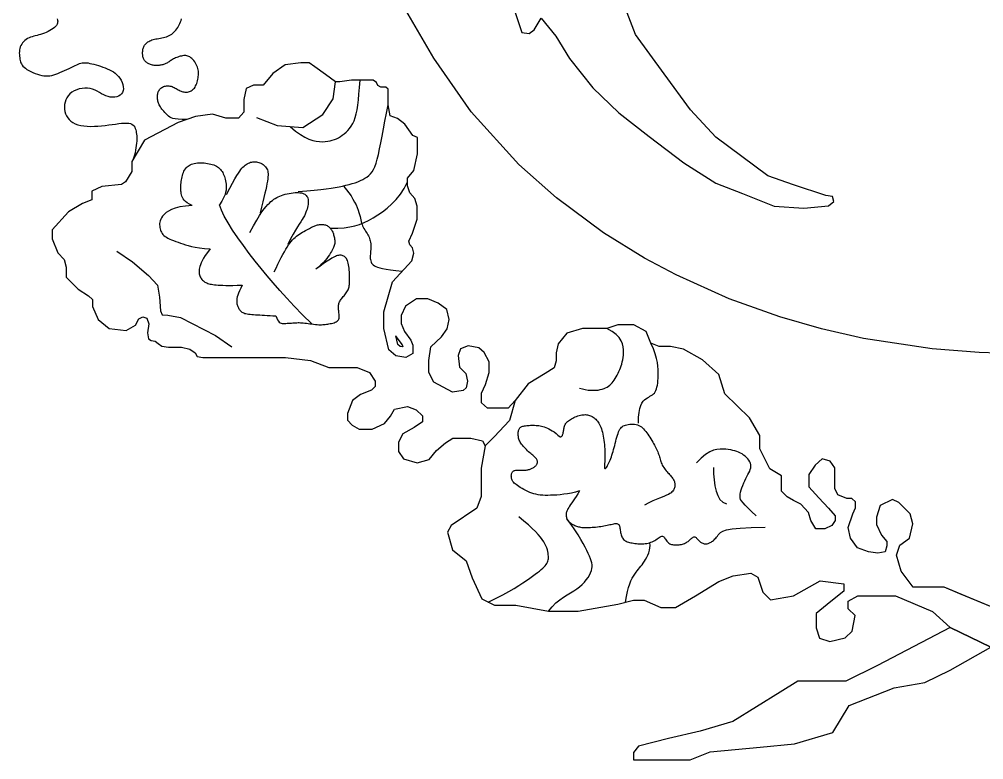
# Model space of a CAD drawing. Header units: millimetres. Extents: x 0 to 687901, y 0 to 346525.
# Drawn here: x 6439.38 to 6445.83, y 3761.52 to 3766.48 of the extents above; entities that cross this region are included whole.
import ezdxf

# ---------------------------------------------------------------- set-up
doc = ezdxf.new("R2010")
doc.units = ezdxf.units.MM
doc.layers.add('ARQ_Vista 01', color=1, linetype='Continuous')

# ---------------------------------------------------------------- blocks, each defined once
blk = doc.blocks.new('BRASÃO ESTADO PARANÁ')
at = {"layer": 'ARQ_Vista 01'}
for points in [[(3241.46, -31189.925), (3240.964, -31189.916), (3240.57, -31189.892), (3240.263, -31189.853), (3240.028, -31189.801), (3239.85, -31189.737), (3239.714, -31189.663), (3239.605, -31189.58), (3239.508, -31189.489), (3239.41, -31189.393), (3239.31, -31189.292), (3239.21, -31189.187), (3239.113, -31189.079), (3239.019, -31188.97), (3238.93, -31188.86), (3238.849, -31188.752), (3238.776, -31188.645), (3238.714, -31188.541), (3238.661, -31188.44), (3238.617, -31188.342), (3238.581, -31188.245), (3238.552, -31188.149), (3238.528, -31188.055), (3238.51, -31187.962), (3238.496, -31187.868), (3238.485, -31187.775), (3238.478, -31187.681), (3238.475, -31187.588), (3238.478, -31187.496), (3238.487, -31187.404), (3238.502, -31187.314), (3238.525, -31187.225), (3238.556, -31187.137), (3238.595, -31187.051), (3238.643, -31186.969), (3238.699, -31186.89), (3238.763, -31186.816), (3238.834, -31186.747), (3238.913, -31186.686), (3238.998, -31186.633), (3239.09, -31186.588), (3239.189, -31186.553), (3239.293, -31186.528), (3239.4, -31186.513), (3239.511, -31186.508), (3239.623, -31186.512), (3239.735, -31186.526), (3239.847, -31186.55), (3239.957, -31186.583), (3240.064, -31186.625), (3240.169, -31186.674), (3240.271, -31186.729), (3240.371, -31186.787), (3240.47, -31186.845), (3240.568, -31186.903), (3240.664, -31186.957), (3240.76, -31187.006), (3240.856, -31187.048), (3240.952, -31187.083), (3241.048, -31187.11), (3241.143, -31187.129), (3241.238, -31187.142), (3241.333, -31187.146), (3241.428, -31187.143), (3241.522, -31187.133), (3241.616, -31187.116), (3241.709, -31187.09), (3241.8, -31187.055), (3241.889, -31187.011), (3241.975, -31186.957), (3242.057, -31186.892), (3242.135, -31186.815), (3242.208, -31186.726), (3242.275, -31186.625), (3242.337, -31186.512), (3242.393, -31186.391), (3242.443, -31186.262), (3242.487, -31186.127), (3242.526, -31185.989), (3242.559, -31185.849), (3242.585, -31185.709), (3242.606, -31185.57), (3242.62, -31185.432), (3242.627, -31185.296), (3242.625, -31185.16), (3242.614, -31185.024), (3242.592, -31184.889), (3242.561, -31184.752), (3242.517, -31184.615), (3242.462, -31184.477), (3242.396, -31184.34), (3242.321, -31184.206), (3242.238, -31184.078), (3242.148, -31183.957), (3242.054, -31183.845), (3241.956, -31183.746), (3241.857, -31183.661), (3241.757, -31183.591), (3241.656, -31183.537), (3241.554, -31183.497), (3241.451, -31183.47), (3241.345, -31183.455), (3241.238, -31183.451), (3241.127, -31183.456), (3241.014, -31183.47), (3240.897, -31183.492), (3240.778, -31183.52), (3240.658, -31183.554), (3240.538, -31183.594), (3240.42, -31183.638), (3240.306, -31183.686), (3240.196, -31183.737), (3240.091, -31183.79), (3239.994, -31183.845), (3239.902, -31183.901), (3239.815, -31183.957), (3239.733, -31184.012), (3239.653, -31184.066), (3239.574, -31184.118), (3239.497, -31184.167), (3239.418, -31184.212), (3239.339, -31184.253), (3239.258, -31184.29), (3239.175, -31184.323), (3239.09, -31184.351), (3239.003, -31184.376), (3238.915, -31184.398), (3238.824, -31184.415), (3238.732, -31184.43), (3238.637, -31184.441), (3238.541, -31184.449), (3238.444, -31184.453), (3238.347, -31184.453), (3238.249, -31184.449), (3238.152, -31184.44), (3238.056, -31184.427), (3237.962, -31184.41), (3237.869, -31184.387), (3237.78, -31184.359), (3237.693, -31184.326), (3237.61, -31184.29), (3237.531, -31184.249), (3237.456, -31184.205), (3237.386, -31184.157), (3237.322, -31184.106), (3237.264, -31184.052), (3237.211, -31183.995), (3237.165, -31183.934), (3237.123, -31183.87), (3237.087, -31183.801), (3237.057, -31183.728), (3237.031, -31183.651), (3237.01, -31183.568), (3236.993, -31183.481), (3236.982, -31183.389), (3236.975, -31183.294), (3236.973, -31183.197), (3236.976, -31183.1), (3236.983, -31183.002), (3236.996, -31182.907), (3237.013, -31182.813), (3237.035, -31182.724), (3237.063, -31182.637), (3237.096, -31182.555), (3237.135, -31182.475), (3237.181, -31182.4), (3237.232, -31182.327), (3237.291, -31182.258), (3237.357, -31182.193), (3237.43, -31182.13), (3237.511, -31182.071), (3237.6, -31182.015), (3237.696, -31181.964), (3237.802, -31181.916), (3237.916, -31181.872), (3238.039, -31181.833), (3238.171, -31181.798), (3238.311, -31181.767), (3238.46, -31181.739), (3238.613, -31181.713), (3238.77, -31181.686), (3238.927, -31181.657), (3239.084, -31181.625), (3239.238, -31181.586), (3239.387, -31181.541), (3239.529, -31181.487), (3239.664, -31181.424), (3239.792, -31181.352), (3239.914, -31181.272), (3240.03, -31181.183), (3240.14, -31181.085), (3240.245, -31180.979), (3240.344, -31180.865), (3240.438, -31180.742), (3240.526, -31180.612), (3240.609, -31180.476), (3240.684, -31180.335), (3240.752, -31180.19), (3240.813, -31180.042), (3240.865, -31179.892), (3240.907, -31179.741)], [(3228.351, -31179.748), (3228.378, -31179.854), (3228.392, -31179.96), (3228.389, -31180.068), (3228.369, -31180.177), (3228.328, -31180.285), (3228.266, -31180.394), (3228.178, -31180.503), (3228.065, -31180.612), (3227.929, -31180.718), (3227.774, -31180.822), (3227.604, -31180.921), (3227.423, -31181.014), (3227.234, -31181.101), (3227.043, -31181.179), (3226.852, -31181.248), (3226.665, -31181.307), (3226.483, -31181.357), (3226.305, -31181.403), (3226.133, -31181.446), (3225.966, -31181.491), (3225.803, -31181.539), (3225.646, -31181.594), (3225.494, -31181.659), (3225.348, -31181.735), (3225.209, -31181.823), (3225.079, -31181.923), (3224.959, -31182.033), (3224.85, -31182.153), (3224.755, -31182.282), (3224.674, -31182.419), (3224.61, -31182.565), (3224.564, -31182.717), (3224.533, -31182.874), (3224.517, -31183.034), (3224.512, -31183.195), (3224.518, -31183.354), (3224.531, -31183.511), (3224.551, -31183.661), (3224.575, -31183.805), (3224.601, -31183.939), (3224.633, -31184.065), (3224.674, -31184.184), (3224.727, -31184.299), (3224.795, -31184.409), (3224.882, -31184.517), (3224.99, -31184.625), (3225.124, -31184.732), (3225.285, -31184.842), (3225.469, -31184.951), (3225.672, -31185.056), (3225.889, -31185.157), (3226.114, -31185.249), (3226.342, -31185.33), (3226.569, -31185.398), (3226.79, -31185.45), (3227.001, -31185.485), (3227.204, -31185.501), (3227.401, -31185.501), (3227.595, -31185.484), (3227.789, -31185.451), (3227.987, -31185.403), (3228.19, -31185.34), (3228.402, -31185.263), (3228.625, -31185.173), (3228.855, -31185.074), (3229.089, -31184.967), (3229.321, -31184.857), (3229.549, -31184.746), (3229.766, -31184.639), (3229.97, -31184.538), (3230.157, -31184.447), (3230.322, -31184.368), (3230.471, -31184.302), (3230.607, -31184.249), (3230.737, -31184.209), (3230.865, -31184.182), (3230.996, -31184.167), (3231.136, -31184.165), (3231.29, -31184.175), (3231.462, -31184.198), (3231.649, -31184.232), (3231.85, -31184.276), (3232.061, -31184.33), (3232.281, -31184.391), (3232.506, -31184.46), (3232.733, -31184.533), (3232.96, -31184.612), (3233.185, -31184.694), (3233.404, -31184.782), (3233.618, -31184.878), (3233.824, -31184.984), (3234.02, -31185.102), (3234.206, -31185.235), (3234.379, -31185.384), (3234.537, -31185.553), (3234.679, -31185.742), (3234.802, -31185.946), (3234.903, -31186.16), (3234.978, -31186.377), (3235.024, -31186.593), (3235.038, -31186.801), (3235.017, -31186.994), (3234.957, -31187.168), (3234.856, -31187.318), (3234.72, -31187.441), (3234.554, -31187.537), (3234.364, -31187.606), (3234.157, -31187.647), (3233.938, -31187.659), (3233.712, -31187.641), (3233.488, -31187.592), (3233.268, -31187.515), (3233.051, -31187.414), (3232.836, -31187.298), (3232.618, -31187.176), (3232.396, -31187.055), (3232.167, -31186.943), (3231.927, -31186.849), (3231.675, -31186.78), (3231.409, -31186.743), (3231.133, -31186.738), (3230.854, -31186.764), (3230.578, -31186.82), (3230.311, -31186.905), (3230.059, -31187.017), (3229.828, -31187.154), (3229.625, -31187.317), (3229.454, -31187.503), (3229.316, -31187.708), (3229.21, -31187.928), (3229.134, -31188.158), (3229.089, -31188.396), (3229.073, -31188.636), (3229.086, -31188.875), (3229.126, -31189.107), (3229.193, -31189.33), (3229.287, -31189.54), (3229.408, -31189.737), (3229.557, -31189.917), (3229.734, -31190.08), (3229.94, -31190.223), (3230.174, -31190.344), (3230.438, -31190.442), (3230.729, -31190.515), (3231.046, -31190.565), (3231.383, -31190.594), (3231.734, -31190.604), (3232.097, -31190.599), (3232.466, -31190.579), (3232.835, -31190.549), (3233.202, -31190.509), (3233.561, -31190.463), (3233.908, -31190.414), (3234.241, -31190.366), (3234.556, -31190.323), (3234.849, -31190.29), (3235.118, -31190.269), (3235.359, -31190.265), (3235.568, -31190.282), (3235.744, -31190.322), (3235.888, -31190.384), (3236.006, -31190.467), (3236.099, -31190.566), (3236.173, -31190.68), (3236.23, -31190.806), (3236.274, -31190.942), (3236.31, -31191.085), (3236.339, -31191.233), (3236.362, -31191.387), (3236.378, -31191.549), (3236.387, -31191.72), (3236.389, -31191.903), (3236.382, -31192.097), (3236.366, -31192.306), (3236.341, -31192.53), (3236.306, -31192.769), (3236.263, -31193.017), (3236.212, -31193.263), (3236.156, -31193.499), (3236.095, -31193.715), (3236.032, -31193.902), (3235.968, -31194.052), (3235.903, -31194.154)], [(3323.454, -31213.511), (3321.54, -31213.446), (3316.791, -31213.087), (3309.829, -31212.037), (3305.6, -31211.082), (3301.373, -31209.871), (3296.25, -31208.031), (3290.891, -31205.62), (3287.692, -31203.912), (3283.563, -31201.36), (3278.805, -31197.837), (3275.007, -31194.459), (3270.17, -31189.131), (3266.395, -31183.718), (3261.467, -31175.185), (3258.476, -31167.553), (3256.455, -31159.982), (3255.763, -31155.833), (3255.561, -31058.617), (3394.817, -31058.617)], [(3306.012, -31197.6), (3302.765, -31196.498), (3300.169, -31195.616), (3297.545, -31193.656), (3294.908, -31191.686), (3292.357, -31188.942), (3289.678, -31185.285), (3286.778, -31181.327), (3285.26, -31177.328), (3285.094, -31176.721), (3282.166, -31176.44), (3279.893, -31176.44), (3278.816, -31176.815), (3278.277, -31176.674), (3278.229, -31176.229), (3279.706, -31175.575), (3281.135, -31175.153), (3282.002, -31174.146), (3287.04, -31172.156), (3330.215, -31155.062)], [(3274.456, -31178.573), (3275.3, -31181.103), (3276.036, -31181.213), (3276.549, -31180.847), (3277.247, -31179.673), (3278.749, -31181.499), (3280.129, -31183.754), (3282.48, -31186.699), (3285.103, -31189.229), (3288.189, -31191.622), (3291.693, -31194.304), (3294.917, -31196.328), (3297.589, -31197.387), (3300.811, -31198.675), (3303.804, -31198.859), (3306.306, -31198.625), (3306.848, -31198.196), (3306.712, -31197.701), (3306.012, -31197.6)], [(3274.643, -31218.297), (3273.911, -31219.09), (3272.865, -31219.09), (3271.819, -31219.09), (3271.216, -31218.558), (3271.216, -31217.584), (3271.643, -31216.698), (3272.014, -31215.491), (3272.014, -31214.411), (3271.501, -31213.472), (3270.95, -31212.976), (3269.886, -31212.781), (3269.107, -31213.083), (3268.877, -31213.773), (3269.019, -31214.953), (3269.629, -31215.598), (3269.803, -31216.354), (3269.678, -31217.037), (3269.367, -31217.285), (3268.312, -31217.458), (3266.422, -31216.462), (3265.894, -31215.495), (3265.894, -31214.256), (3266.122, -31212.897), (3267.179, -31211.875), (3267.754, -31211.054), (3267.962, -31210.125), (3267.718, -31209.113), (3266.838, -31208.49), (3265.787, -31208.05), (3264.649, -31208.05), (3263.538, -31208.782), (3263.109, -31209.723), (3263.109, -31210.516), (3263.452, -31211.347), (3264.076, -31212.213), (3264.283, -31212.727), (3264.283, -31213.556), (3263.574, -31213.96), (3262.572, -31213.801), (3261.865, -31213.189), (3261.343, -31211.047), (3261.343, -31209.344), (3262.222, -31206.323), (3264.175, -31204.181), (3264.403, -31203.435), (3264.252, -31202.878), (3263.978, -31202.576), (3263.89, -31202.221), (3264.254, -31201.393), (3264.735, -31199.97), (3264.735, -31198.674), (3264.491, -31197.895), (3263.969, -31197.32), (3263.739, -31196.612), (3263.739, -31195.832), (3264.371, -31195.068), (3264.767, -31193.368), (3264.767, -31191.729), (3264.29, -31191.527), (3263.464, -31190.378), (3262.743, -31189.823), (3262.002, -31189.552), (3261.786, -31188.434), (3261.786, -31186.828), (3261.544, -31186.647), (3261.038, -31186.647), (3260.754, -31186.487), (3260.625, -31186.184), (3260.288, -31185.919), (3259.812, -31185.919), (3258.082, -31185.919), (3256.924, -31186.093), (3256.479, -31186.093), (3255.447, -31185.348), (3254.383, -31184.587), (3253.798, -31184.168), (3252.967, -31184.168), (3251.382, -31184.394), (3250.142, -31185.266), (3249.157, -31186.44), (3248.191, -31186.44), (3247.452, -31186.783), (3247.192, -31187.898), (3247.192, -31189.171), (3246.655, -31189.788), (3245.399, -31189.788), (3244.053, -31189.377), (3242.337, -31189.621), (3240.582, -31190.228), (3237.161, -31191.986), (3235.903, -31194.154), (3235.903, -31195.175), (3235.255, -31196.207), (3234.826, -31196.465), (3232.859, -31196.688), (3231.859, -31197.155), (3231.859, -31198.036), (3230.896, -31198.409), (3229.483, -31199.236), (3227.827, -31201.077), (3227.827, -31201.957), (3228.415, -31203.371), (3229.056, -31204.045), (3229.246, -31204.837), (3229.246, -31205.831), (3230.476, -31207.052), (3231.511, -31207.719), (3231.917, -31208.099), (3231.917, -31208.818), (3232.495, -31210.137), (3233.586, -31211.037), (3235.309, -31211.227), (3236.246, -31210.7), (3236.583, -31210.041), (3236.994, -31209.849), (3237.414, -31209.993), (3237.619, -31210.578), (3237.466, -31211.46), (3237.579, -31212.065), (3237.825, -31212.231), (3238.252, -31212.327), (3238.55, -31212.545), (3238.907, -31212.806), (3239.589, -31212.922), (3240.896, -31212.922), (3241.745, -31213.129), (3242.283, -31213.482), (3242.504, -31213.855), (3243.06, -31213.977), (3244.132, -31213.977), (3246.962, -31213.977), (3251.411, -31213.977), (3253.943, -31214.278), (3255.806, -31214.982), (3258.671, -31214.982), (3259.898, -31215.482), (3260.489, -31216.345), (3260.489, -31216.913), (3260.126, -31217.276), (3258.99, -31217.708), (3258.193, -31218.321), (3257.698, -31219.628), (3257.698, -31220.287), (3258.152, -31220.809), (3258.857, -31221.218), (3260.175, -31221.218), (3261.427, -31220.65), (3262.041, -31219.9), (3262.45, -31219.174), (3263.746, -31218.924), (3264.631, -31219.265), (3265.268, -31219.855), (3265.268, -31220.469), (3264.428, -31221.037), (3263.267, -31221.672), (3262.836, -31222.513), (3262.836, -31223.466), (3263.36, -31224.193), (3264.724, -31224.603), (3265.927, -31224.262), (3266.677, -31223.353), (3267.587, -31222.58), (3268.337, -31222.104), (3270.157, -31222.104), (3271.338, -31222.399), (3271.591, -31222.891)], [(3248.487, -31189.712), (3250.582, -31190.525), (3253.18, -31190.718), (3255.195, -31189.401), (3256.243, -31187.813), (3256.479, -31186.093)], [(3251.881, -31190.622), (3252.421, -31191.078), (3252.917, -31191.435), (3253.373, -31191.704), (3253.791, -31191.898), (3254.175, -31192.028), (3254.528, -31192.105), (3254.852, -31192.142), (3255.15, -31192.15), (3255.426, -31192.139), (3255.682, -31192.112), (3255.921, -31192.068), (3256.147, -31192.01), (3256.361, -31191.936), (3256.566, -31191.848), (3256.766, -31191.747), (3256.964, -31191.633), (3257.16, -31191.506), (3257.354, -31191.364), (3257.544, -31191.204), (3257.727, -31191.023), (3257.901, -31190.819), (3258.063, -31190.588), (3258.212, -31190.328), (3258.344, -31190.037), (3258.46, -31189.71), (3258.559, -31189.342), (3258.644, -31188.926), (3258.719, -31188.457), (3258.784, -31187.928), (3258.842, -31187.333), (3258.896, -31186.665), (3258.947, -31185.919)], [(3252.711, -31197.18), (3253.581, -31197.121), (3254.331, -31197.06), (3254.978, -31196.997), (3255.535, -31196.932), (3256.018, -31196.864), (3256.444, -31196.794), (3256.825, -31196.721), (3257.179, -31196.644), (3257.517, -31196.563), (3257.842, -31196.478), (3258.152, -31196.389), (3258.447, -31196.294), (3258.725, -31196.194), (3258.985, -31196.088), (3259.227, -31195.975), (3259.45, -31195.855), (3259.654, -31195.727), (3259.839, -31195.583), (3260.008, -31195.414), (3260.164, -31195.213), (3260.308, -31194.971), (3260.443, -31194.68), (3260.57, -31194.332), (3260.692, -31193.917), (3260.811, -31193.431), (3260.93, -31192.876), (3261.052, -31192.258), (3261.178, -31191.584), (3261.312, -31190.859), (3261.456, -31190.088), (3261.613, -31189.278), (3261.786, -31188.434)], [(3241.987, -31198.601), (3241.714, -31198.473), (3241.493, -31198.342), (3241.317, -31198.208), (3241.181, -31198.072), (3241.079, -31197.936), (3241.003, -31197.799), (3240.949, -31197.663), (3240.909, -31197.529), (3240.879, -31197.398), (3240.857, -31197.269), (3240.842, -31197.14), (3240.833, -31197.011), (3240.831, -31196.88), (3240.833, -31196.747), (3240.84, -31196.61), (3240.851, -31196.469), (3240.865, -31196.322), (3240.883, -31196.171), (3240.905, -31196.018), (3240.932, -31195.865), (3240.964, -31195.712), (3241.002, -31195.562), (3241.046, -31195.417), (3241.097, -31195.277), (3241.155, -31195.146), (3241.22, -31195.022), (3241.294, -31194.907), (3241.376, -31194.801), (3241.466, -31194.705), (3241.566, -31194.618), (3241.674, -31194.542), (3241.793, -31194.476), (3241.921, -31194.42), (3242.058, -31194.376), (3242.203, -31194.341), (3242.355, -31194.315), (3242.512, -31194.298), (3242.675, -31194.288), (3242.842, -31194.287), (3243.012, -31194.292), (3243.184, -31194.303), (3243.357, -31194.321), (3243.528, -31194.345), (3243.696, -31194.376), (3243.86, -31194.413), (3244.017, -31194.457), (3244.165, -31194.508), (3244.305, -31194.565), (3244.433, -31194.629), (3244.55, -31194.7), (3244.657, -31194.777), (3244.755, -31194.862), (3244.844, -31194.954), (3244.926, -31195.053), (3245, -31195.159), (3245.068, -31195.272), (3245.13, -31195.392), (3245.186, -31195.52), (3245.237, -31195.656), (3245.282, -31195.799), (3245.322, -31195.95), (3245.356, -31196.109), (3245.385, -31196.277), (3245.408, -31196.452), (3245.425, -31196.637), (3245.43, -31196.834), (3245.414, -31197.048), (3245.369, -31197.284), (3245.29, -31197.547), (3245.167, -31197.839), (3244.994, -31198.167), (3244.762, -31198.534)], [(3245.464, -31197.499), (3245.797, -31196.856), (3246.075, -31196.333), (3246.305, -31195.914), (3246.494, -31195.584), (3246.652, -31195.327), (3246.786, -31195.128), (3246.904, -31194.972), (3247.013, -31194.843), (3247.121, -31194.729), (3247.229, -31194.626), (3247.337, -31194.534), (3247.445, -31194.454), (3247.555, -31194.385), (3247.665, -31194.326), (3247.778, -31194.277), (3247.892, -31194.238), (3248.007, -31194.21), (3248.125, -31194.191), (3248.243, -31194.182), (3248.362, -31194.182), (3248.48, -31194.193), (3248.597, -31194.213), (3248.712, -31194.243), (3248.826, -31194.283), (3248.936, -31194.333), (3249.043, -31194.391), (3249.144, -31194.459), (3249.24, -31194.534), (3249.327, -31194.617), (3249.407, -31194.706), (3249.476, -31194.802), (3249.535, -31194.903), (3249.583, -31195.009), (3249.618, -31195.124), (3249.642, -31195.249), (3249.654, -31195.388), (3249.654, -31195.544), (3249.643, -31195.72), (3249.621, -31195.918), (3249.587, -31196.142), (3249.542, -31196.395), (3249.485, -31196.681), (3249.416, -31197.004), (3249.333, -31197.369), (3249.236, -31197.78), (3249.125, -31198.241), (3248.999, -31198.756), (3248.856, -31199.33)], [(3256.01, -31200.883), (3256.723, -31200.886), (3257.355, -31200.849), (3257.921, -31200.774), (3258.435, -31200.66), (3258.912, -31200.51), (3259.366, -31200.324), (3259.812, -31200.103), (3260.264, -31199.848), (3260.733, -31199.559), (3261.212, -31199.234), (3261.691, -31198.865), (3262.161, -31198.45), (3262.611, -31197.983), (3263.031, -31197.459), (3263.41, -31196.874), (3263.739, -31196.222)], [(3247.825, -31201.346), (3248.188, -31200.655), (3248.508, -31200.084), (3248.79, -31199.617), (3249.038, -31199.242), (3249.257, -31198.942), (3249.453, -31198.703), (3249.63, -31198.512), (3249.793, -31198.352), (3249.948, -31198.212), (3250.096, -31198.088), (3250.241, -31197.978), (3250.386, -31197.881), (3250.533, -31197.794), (3250.685, -31197.717), (3250.845, -31197.647), (3251.015, -31197.583), (3251.198, -31197.524), (3251.39, -31197.47), (3251.589, -31197.421), (3251.791, -31197.379), (3251.993, -31197.344), (3252.191, -31197.318), (3252.381, -31197.3), (3252.562, -31197.292), (3252.728, -31197.294), (3252.881, -31197.307), (3253.021, -31197.33), (3253.146, -31197.364), (3253.259, -31197.407), (3253.358, -31197.461), (3253.445, -31197.524), (3253.519, -31197.598), (3253.58, -31197.681), (3253.629, -31197.774), (3253.666, -31197.875), (3253.692, -31197.985), (3253.708, -31198.103), (3253.714, -31198.229), (3253.71, -31198.362), (3253.698, -31198.502), (3253.676, -31198.648), (3253.646, -31198.8), (3253.605, -31198.958), (3253.553, -31199.122), (3253.489, -31199.292), (3253.412, -31199.467), (3253.321, -31199.648), (3253.215, -31199.834), (3253.094, -31200.028), (3252.955, -31200.239), (3252.796, -31200.479), (3252.617, -31200.761), (3252.415, -31201.096), (3252.188, -31201.497), (3251.936, -31201.975), (3251.655, -31202.543)], [(3257.315, -31196.684), (3257.583, -31197.005), (3257.825, -31197.325), (3258.041, -31197.641), (3258.232, -31197.95), (3258.399, -31198.249), (3258.543, -31198.535), (3258.665, -31198.806), (3258.765, -31199.06), (3258.845, -31199.293), (3258.908, -31199.508), (3258.958, -31199.707), (3258.999, -31199.891), (3259.036, -31200.062), (3259.072, -31200.223), (3259.111, -31200.375), (3259.157, -31200.52), (3259.213, -31200.661), (3259.278, -31200.797), (3259.35, -31200.929), (3259.427, -31201.059), (3259.505, -31201.186), (3259.584, -31201.311), (3259.661, -31201.435), (3259.733, -31201.559), (3259.799, -31201.682), (3259.857, -31201.806), (3259.909, -31201.932), (3259.953, -31202.059), (3259.989, -31202.189), (3260.017, -31202.323), (3260.037, -31202.46), (3260.047, -31202.602), (3260.05, -31202.749), (3260.045, -31202.9), (3260.035, -31203.054), (3260.023, -31203.208), (3260.01, -31203.362), (3259.998, -31203.513), (3259.989, -31203.662), (3259.986, -31203.805), (3259.99, -31203.942), (3260.003, -31204.073), (3260.028, -31204.196), (3260.067, -31204.313), (3260.122, -31204.421), (3260.195, -31204.522), (3260.288, -31204.615), (3260.403, -31204.699), (3260.543, -31204.775), (3260.72, -31204.844), (3260.945, -31204.909), (3261.229, -31204.972), (3261.585, -31205.036), (3262.024, -31205.102), (3262.558, -31205.173), (3263.198, -31205.252)], [(3241.987, -31198.601), (3241.316, -31198.657), (3240.751, -31198.747), (3240.282, -31198.864), (3239.897, -31199.004), (3239.587, -31199.159), (3239.341, -31199.325), (3239.15, -31199.497), (3239.002, -31199.667), (3238.888, -31199.832), (3238.805, -31199.99), (3238.747, -31200.143), (3238.713, -31200.291), (3238.697, -31200.433), (3238.697, -31200.57), (3238.709, -31200.704), (3238.729, -31200.833), (3238.754, -31200.958), (3238.787, -31201.08), (3238.828, -31201.198), (3238.88, -31201.312), (3238.945, -31201.421), (3239.026, -31201.527), (3239.123, -31201.627), (3239.24, -31201.724), (3239.378, -31201.815), (3239.536, -31201.903), (3239.711, -31201.988), (3239.902, -31202.071), (3240.108, -31202.153), (3240.326, -31202.235), (3240.555, -31202.318), (3240.793, -31202.402), (3241.04, -31202.488), (3241.304, -31202.574), (3241.594, -31202.658), (3241.922, -31202.739), (3242.295, -31202.813), (3242.725, -31202.879), (3243.221, -31202.934), (3243.792, -31202.976)], [(3254.077, -31210.576), (3253.149, -31209.637), (3252.31, -31208.767), (3251.545, -31207.953), (3250.84, -31207.18), (3250.182, -31206.434), (3249.557, -31205.701), (3248.952, -31204.965), (3248.352, -31204.214), (3247.75, -31203.438), (3247.156, -31202.647), (3246.59, -31201.859), (3246.067, -31201.09), (3245.606, -31200.357), (3245.223, -31199.676), (3244.936, -31199.063), (3244.762, -31198.534)], [(3250.283, -31205.315), (3250.471, -31204.92), (3250.651, -31204.547), (3250.825, -31204.198), (3250.992, -31203.871), (3251.152, -31203.568), (3251.307, -31203.288), (3251.456, -31203.032), (3251.599, -31202.8), (3251.737, -31202.592), (3251.871, -31202.405), (3252.003, -31202.238), (3252.134, -31202.087), (3252.266, -31201.951), (3252.4, -31201.826), (3252.537, -31201.711), (3252.68, -31201.603), (3252.828, -31201.499), (3252.98, -31201.401), (3253.134, -31201.307), (3253.287, -31201.218), (3253.436, -31201.135), (3253.58, -31201.057), (3253.714, -31200.985), (3253.838, -31200.919), (3253.95, -31200.86), (3254.05, -31200.806), (3254.142, -31200.757), (3254.227, -31200.713), (3254.309, -31200.675), (3254.39, -31200.641), (3254.473, -31200.61), (3254.559, -31200.584), (3254.651, -31200.561), (3254.748, -31200.542), (3254.848, -31200.528), (3254.951, -31200.519), (3255.054, -31200.515), (3255.157, -31200.518), (3255.258, -31200.527), (3255.355, -31200.544), (3255.447, -31200.569), (3255.535, -31200.601), (3255.618, -31200.64), (3255.695, -31200.686), (3255.768, -31200.737), (3255.837, -31200.792), (3255.9, -31200.852), (3255.958, -31200.916), (3256.012, -31200.983), (3256.061, -31201.054), (3256.106, -31201.128), (3256.147, -31201.206), (3256.185, -31201.289), (3256.22, -31201.375), (3256.252, -31201.467), (3256.282, -31201.563), (3256.311, -31201.665), (3256.337, -31201.77), (3256.359, -31201.879), (3256.377, -31201.989), (3256.39, -31202.101), (3256.397, -31202.212), (3256.397, -31202.322), (3256.39, -31202.429), (3256.375, -31202.534), (3256.35, -31202.638), (3256.316, -31202.744), (3256.271, -31202.854), (3256.214, -31202.972), (3256.145, -31203.101), (3256.063, -31203.242), (3255.966, -31203.398), (3255.855, -31203.573), (3255.728, -31203.762), (3255.581, -31203.964), (3255.412, -31204.175), (3255.221, -31204.392), (3255.003, -31204.612), (3254.758, -31204.832), (3254.483, -31205.048)], [(3243.792, -31202.976), (3243.528, -31203.341), (3243.311, -31203.66), (3243.136, -31203.94), (3242.998, -31204.184), (3242.892, -31204.398), (3242.813, -31204.587), (3242.757, -31204.756), (3242.718, -31204.908), (3242.692, -31205.049), (3242.678, -31205.18), (3242.675, -31205.302), (3242.683, -31205.416), (3242.7, -31205.523), (3242.727, -31205.624), (3242.762, -31205.72), (3242.804, -31205.812), (3242.853, -31205.9), (3242.909, -31205.984), (3242.972, -31206.065), (3243.041, -31206.141), (3243.115, -31206.211), (3243.195, -31206.277), (3243.281, -31206.336), (3243.372, -31206.389), (3243.469, -31206.435), (3243.572, -31206.475), (3243.683, -31206.51), (3243.805, -31206.54), (3243.938, -31206.565), (3244.084, -31206.588), (3244.245, -31206.608), (3244.423, -31206.626), (3244.62, -31206.643), (3244.841, -31206.658), (3245.094, -31206.669), (3245.385, -31206.677), (3245.719, -31206.679), (3246.105, -31206.676), (3246.548, -31206.665), (3247.054, -31206.646)], [(3234.363, -31203.206), (3235.941, -31204.295), (3237.556, -31205.684), (3238.496, -31206.66), (3238.683, -31207.862), (3238.796, -31209.25), (3238.955, -31209.646), (3239.508, -31209.699), (3240.797, -31209.935), (3244.352, -31211.729), (3246.009, -31212.886)], [(3250.442, -31209.766), (3250.525, -31209.996), (3250.608, -31210.174), (3250.694, -31210.306), (3250.782, -31210.4), (3250.875, -31210.461), (3250.974, -31210.498), (3251.081, -31210.516), (3251.195, -31210.522), (3251.32, -31210.522), (3251.452, -31210.518), (3251.59, -31210.511), (3251.732, -31210.501), (3251.876, -31210.49), (3252.019, -31210.479), (3252.161, -31210.468), (3252.298, -31210.458), (3252.429, -31210.45), (3252.556, -31210.445), (3252.682, -31210.443), (3252.809, -31210.443), (3252.939, -31210.447), (3253.074, -31210.455), (3253.218, -31210.466), (3253.371, -31210.482), (3253.536, -31210.501), (3253.711, -31210.524), (3253.892, -31210.548), (3254.076, -31210.573), (3254.259, -31210.596), (3254.439, -31210.617), (3254.612, -31210.635), (3254.775, -31210.647), (3254.925, -31210.652), (3255.065, -31210.652), (3255.196, -31210.646), (3255.321, -31210.636), (3255.442, -31210.622), (3255.562, -31210.604), (3255.683, -31210.584), (3255.807, -31210.562), (3255.936, -31210.539), (3256.067, -31210.513), (3256.197, -31210.483), (3256.323, -31210.449), (3256.442, -31210.408), (3256.55, -31210.361), (3256.644, -31210.305), (3256.721, -31210.239), (3256.778, -31210.163), (3256.817, -31210.078), (3256.841, -31209.985), (3256.852, -31209.886), (3256.853, -31209.783), (3256.847, -31209.677), (3256.835, -31209.569), (3256.821, -31209.462), (3256.807, -31209.357), (3256.795, -31209.253), (3256.783, -31209.151), (3256.775, -31209.052), (3256.77, -31208.954), (3256.769, -31208.859), (3256.774, -31208.766), (3256.784, -31208.676), (3256.801, -31208.588), (3256.824, -31208.501), (3256.854, -31208.417), (3256.891, -31208.332), (3256.934, -31208.248), (3256.985, -31208.164), (3257.042, -31208.078), (3257.107, -31207.991), (3257.178, -31207.901), (3257.253, -31207.81), (3257.332, -31207.716), (3257.411, -31207.621), (3257.488, -31207.525), (3257.562, -31207.429), (3257.63, -31207.331), (3257.691, -31207.233), (3257.741, -31207.135), (3257.783, -31207.035), (3257.817, -31206.931), (3257.843, -31206.82), (3257.863, -31206.701), (3257.877, -31206.571), (3257.887, -31206.429), (3257.893, -31206.273), (3257.896, -31206.101), (3257.896, -31205.916), (3257.892, -31205.722), (3257.886, -31205.523), (3257.875, -31205.323), (3257.86, -31205.126), (3257.841, -31204.936), (3257.818, -31204.756), (3257.79, -31204.59), (3257.757, -31204.438), (3257.719, -31204.3), (3257.676, -31204.176), (3257.628, -31204.066), (3257.574, -31203.969), (3257.515, -31203.885), (3257.45, -31203.814), (3257.379, -31203.756), (3257.304, -31203.71), (3257.223, -31203.675), (3257.138, -31203.652), (3257.05, -31203.638), (3256.959, -31203.634), (3256.866, -31203.638), (3256.771, -31203.651), (3256.675, -31203.672), (3256.575, -31203.701), (3256.47, -31203.74), (3256.358, -31203.79), (3256.237, -31203.851), (3256.104, -31203.926), (3255.958, -31204.014), (3255.796, -31204.118), (3255.619, -31204.237), (3255.431, -31204.366), (3255.24, -31204.5), (3255.052, -31204.634), (3254.876, -31204.761), (3254.717, -31204.877), (3254.584, -31204.974), (3254.483, -31205.048)], [(3247.054, -31206.646), (3246.89, -31206.965), (3246.76, -31207.238), (3246.661, -31207.472), (3246.588, -31207.671), (3246.538, -31207.841), (3246.506, -31207.988), (3246.49, -31208.117), (3246.484, -31208.234), (3246.486, -31208.342), (3246.494, -31208.444), (3246.508, -31208.541), (3246.528, -31208.633), (3246.554, -31208.72), (3246.584, -31208.803), (3246.62, -31208.884), (3246.66, -31208.962), (3246.704, -31209.039), (3246.753, -31209.113), (3246.807, -31209.184), (3246.868, -31209.251), (3246.937, -31209.313), (3247.013, -31209.37), (3247.098, -31209.421), (3247.193, -31209.465), (3247.299, -31209.502), (3247.415, -31209.532), (3247.543, -31209.557), (3247.684, -31209.577), (3247.837, -31209.594), (3248.004, -31209.609), (3248.185, -31209.623), (3248.381, -31209.637), (3248.592, -31209.652), (3248.818, -31209.668), (3249.058, -31209.684), (3249.311, -31209.701), (3249.577, -31209.718), (3249.854, -31209.735), (3250.143, -31209.751), (3250.442, -31209.766)], [(3323.425, -31239.449), (3319.557, -31237.863), (3317.981, -31237.18), (3314.851, -31237.18), (3313.638, -31235.576), (3313.168, -31233.933), (3313.504, -31232.926), (3314.492, -31232.213), (3314.822, -31230.785), (3314.547, -31229.769), (3313.394, -31228.616), (3312.762, -31228.314), (3311.526, -31228.918), (3311.142, -31230.099), (3311.142, -31230.849), (3311.643, -31231.917), (3312.198, -31232.553), (3312.198, -31232.999), (3312.022, -31233.594), (3311.278, -31233.729), (3310.331, -31233.594), (3309.236, -31233.188), (3308.517, -31232.223), (3308.279, -31231.149), (3308.753, -31229.762), (3309.025, -31229.174), (3309.025, -31228.545), (3308.657, -31228.224), (3308.158, -31228.224), (3307.252, -31227.852), (3306.951, -31227.22), (3306.951, -31225.705), (3306.951, -31225.134), (3306.473, -31224.429), (3305.667, -31224.211), (3304.945, -31224.832), (3304.305, -31225.784), (3304.305, -31227.046), (3305.319, -31228.153), (3306.281, -31229.206), (3306.967, -31229.955), (3306.967, -31230.444), (3306.624, -31230.96), (3305.918, -31231.279), (3305.002, -31231.279), (3304.519, -31230.446), (3304.268, -31229.637), (3303.496, -31228.795), (3302.748, -31228.421), (3302.119, -31228.044), (3301.555, -31227.492), (3301.555, -31225.931), (3300.377, -31225.224), (3299.346, -31223.191), (3299.346, -31221.837), (3298.315, -31220.069), (3295.827, -31217.622), (3295.207, -31215.7), (3293.574, -31214.212), (3291.651, -31213.116), (3290.339, -31212.843), (3289.18, -31212.843), (3288.353, -31212.512), (3287.878, -31211.334), (3286.637, -31210.652), (3285.013, -31210.652), (3283.896, -31211.038), (3282.49, -31211.038), (3281.435, -31211.038), (3279.843, -31211.514), (3278.975, -31212.568), (3278.775, -31213.508), (3278.775, -31214.302), (3278.561, -31215.025), (3277.648, -31215.597), (3275.938, -31216.623), (3274.643, -31218.297), (3274.053, -31220.332), (3272.51, -31221.972), (3271.591, -31222.891), (3271.195, -31225.162), (3271.195, -31228.017), (3270.752, -31229.197), (3268.166, -31230.933), (3267.775, -31231.624), (3268.282, -31233.42), (3269.664, -31234.526), (3270.277, -31236.24), (3271.276, -31238.362), (3272.546, -31238.997), (3274.705, -31238.997), (3277.982, -31239.593), (3281, -31239.593), (3285.001, -31238.907), (3286.578, -31238.496), (3287.653, -31238.496), (3289.362, -31239.223), (3290.825, -31239.223), (3292.86, -31238.058), (3295.214, -31236.618), (3296.655, -31236.024), (3298.438, -31235.772), (3299.169, -31236.161), (3299.65, -31237.669), (3300.452, -31238.453), (3302.744, -31238.071), (3305.444, -31236.544), (3307.838, -31236.849), (3307.838, -31237.588), (3306.539, -31238.632), (3305.062, -31239.854), (3305.062, -31241.305), (3305.393, -31242.324), (3306.437, -31242.68), (3307.99, -31242.298), (3308.704, -31241.611), (3309.009, -31240.032), (3308.296, -31239.37), (3308.296, -31238.606), (3309.264, -31238.071), (3313.07, -31238.071), (3316.817, -31239.631), (3318.6, -31241.259), (3322.709, -31243.259)], [(3323.425, -31239.449), (3320.636, -31238.306), (3317.981, -31237.18)], [(3281.129, -31217.051), (3281.421, -31217.141), (3281.709, -31217.208), (3281.992, -31217.252), (3282.266, -31217.277), (3282.529, -31217.284), (3282.78, -31217.275), (3283.015, -31217.252), (3283.232, -31217.216), (3283.43, -31217.17), (3283.61, -31217.114), (3283.773, -31217.046), (3283.923, -31216.968), (3284.061, -31216.878), (3284.19, -31216.776), (3284.311, -31216.662), (3284.426, -31216.535), (3284.538, -31216.396), (3284.646, -31216.245), (3284.75, -31216.085), (3284.85, -31215.917), (3284.945, -31215.742), (3285.036, -31215.562), (3285.122, -31215.378), (3285.203, -31215.193), (3285.277, -31215.007), (3285.346, -31214.818), (3285.407, -31214.623), (3285.46, -31214.42), (3285.504, -31214.207), (3285.538, -31213.98), (3285.562, -31213.737), (3285.574, -31213.476), (3285.571, -31213.195), (3285.54, -31212.897), (3285.466, -31212.588), (3285.332, -31212.273), (3285.124, -31211.955), (3284.826, -31211.64), (3284.422, -31211.333), (3283.896, -31211.038)], [(3287.095, -31220.611), (3287.104, -31220.006), (3287.148, -31219.513), (3287.222, -31219.119), (3287.321, -31218.809), (3287.439, -31218.57), (3287.571, -31218.388), (3287.71, -31218.249), (3287.852, -31218.14), (3287.991, -31218.047), (3288.126, -31217.966), (3288.256, -31217.89), (3288.379, -31217.816), (3288.494, -31217.738), (3288.6, -31217.652), (3288.696, -31217.554), (3288.78, -31217.438), (3288.851, -31217.301), (3288.911, -31217.142), (3288.961, -31216.963), (3289.001, -31216.764), (3289.032, -31216.546), (3289.057, -31216.311), (3289.075, -31216.058), (3289.087, -31215.788), (3289.095, -31215.502), (3289.09, -31215.194), (3289.064, -31214.857), (3289.011, -31214.485), (3288.921, -31214.071), (3288.787, -31213.608), (3288.6, -31213.091), (3288.353, -31212.512)], [(3279.168, -31221.996), (3279.244, -31221.984), (3279.306, -31221.956), (3279.357, -31221.914), (3279.397, -31221.859), (3279.429, -31221.794), (3279.455, -31221.72), (3279.475, -31221.638), (3279.493, -31221.552), (3279.508, -31221.461), (3279.523, -31221.368), (3279.539, -31221.274), (3279.556, -31221.179), (3279.575, -31221.084), (3279.598, -31220.991), (3279.626, -31220.9), (3279.659, -31220.812), (3279.698, -31220.728), (3279.745, -31220.649), (3279.799, -31220.572), (3279.862, -31220.499), (3279.933, -31220.427), (3280.014, -31220.358), (3280.105, -31220.29), (3280.207, -31220.224), (3280.32, -31220.158), (3280.441, -31220.093), (3280.57, -31220.031), (3280.704, -31219.973), (3280.84, -31219.919), (3280.977, -31219.87), (3281.113, -31219.829), (3281.246, -31219.795), (3281.373, -31219.769), (3281.495, -31219.752), (3281.612, -31219.744), (3281.726, -31219.743), (3281.835, -31219.75), (3281.94, -31219.764), (3282.043, -31219.786), (3282.142, -31219.815), (3282.239, -31219.85), (3282.334, -31219.893), (3282.427, -31219.943), (3282.517, -31220), (3282.605, -31220.064), (3282.691, -31220.135), (3282.774, -31220.215), (3282.856, -31220.301), (3282.935, -31220.396), (3283.012, -31220.499), (3283.087, -31220.611), (3283.158, -31220.733), (3283.225, -31220.866), (3283.289, -31221.01), (3283.348, -31221.166), (3283.403, -31221.334), (3283.453, -31221.515), (3283.498, -31221.708), (3283.539, -31221.91), (3283.574, -31222.119), (3283.605, -31222.333), (3283.631, -31222.55), (3283.652, -31222.769), (3283.669, -31222.987), (3283.681, -31223.201), (3283.689, -31223.412), (3283.693, -31223.617), (3283.694, -31223.816), (3283.692, -31224.008), (3283.689, -31224.19), (3283.683, -31224.362), (3283.676, -31224.523), (3283.669, -31224.672), (3283.662, -31224.806), (3283.658, -31224.924), (3283.657, -31225.024), (3283.661, -31225.103), (3283.671, -31225.161), (3283.689, -31225.194), (3283.716, -31225.201), (3283.754, -31225.181), (3283.8, -31225.136), (3283.854, -31225.068), (3283.913, -31224.98), (3283.976, -31224.874), (3284.042, -31224.754), (3284.108, -31224.621), (3284.174, -31224.478), (3284.237, -31224.327), (3284.298, -31224.17), (3284.357, -31224.005), (3284.414, -31223.832), (3284.47, -31223.652), (3284.525, -31223.465), (3284.579, -31223.27), (3284.633, -31223.067), (3284.687, -31222.857), (3284.742, -31222.644), (3284.797, -31222.429), (3284.852, -31222.218), (3284.909, -31222.014), (3284.967, -31221.82), (3285.027, -31221.641), (3285.089, -31221.479), (3285.153, -31221.338), (3285.221, -31221.216), (3285.295, -31221.112), (3285.374, -31221.024), (3285.462, -31220.95), (3285.559, -31220.888), (3285.667, -31220.836), (3285.787, -31220.792), (3285.921, -31220.756), (3286.065, -31220.727), (3286.217, -31220.707), (3286.373, -31220.696), (3286.532, -31220.697), (3286.69, -31220.709), (3286.844, -31220.734), (3286.991, -31220.774), (3287.129, -31220.828), (3287.259, -31220.897), (3287.381, -31220.979), (3287.497, -31221.074), (3287.609, -31221.182), (3287.717, -31221.301), (3287.823, -31221.43), (3287.928, -31221.569), (3288.033, -31221.717), (3288.137, -31221.871), (3288.24, -31222.031), (3288.341, -31222.193), (3288.438, -31222.356), (3288.532, -31222.517), (3288.621, -31222.675), (3288.705, -31222.828), (3288.782, -31222.973), (3288.854, -31223.111), (3288.919, -31223.244), (3288.979, -31223.373), (3289.034, -31223.499), (3289.085, -31223.622), (3289.13, -31223.744), (3289.172, -31223.867), (3289.21, -31223.99), (3289.245, -31224.114), (3289.28, -31224.239), (3289.316, -31224.363), (3289.355, -31224.486), (3289.398, -31224.609), (3289.447, -31224.73), (3289.503, -31224.849), (3289.568, -31224.965), (3289.64, -31225.079), (3289.719, -31225.19), (3289.802, -31225.299), (3289.888, -31225.405), (3289.976, -31225.508), (3290.065, -31225.608), (3290.152, -31225.705), (3290.236, -31225.8), (3290.317, -31225.891), (3290.394, -31225.981), (3290.466, -31226.069), (3290.531, -31226.156), (3290.59, -31226.243), (3290.642, -31226.329), (3290.685, -31226.416), (3290.719, -31226.504), (3290.744, -31226.592), (3290.761, -31226.68), (3290.77, -31226.77), (3290.771, -31226.859), (3290.765, -31226.948), (3290.751, -31227.037), (3290.731, -31227.125), (3290.705, -31227.213), (3290.669, -31227.3), (3290.621, -31227.387), (3290.559, -31227.472), (3290.48, -31227.557), (3290.38, -31227.641), (3290.258, -31227.723), (3290.11, -31227.805), (3289.934, -31227.886), (3289.728, -31227.972), (3289.488, -31228.067), (3289.212, -31228.178), (3288.897, -31228.311), (3288.541, -31228.47), (3288.142, -31228.661), (3287.696, -31228.891)], [(3281.139, -31227.456), (3280.717, -31227.569), (3280.31, -31227.662), (3279.917, -31227.735), (3279.539, -31227.793), (3279.179, -31227.836), (3278.836, -31227.866), (3278.512, -31227.886), (3278.209, -31227.897), (3277.925, -31227.901), (3277.659, -31227.898), (3277.41, -31227.886), (3277.173, -31227.866), (3276.948, -31227.835), (3276.73, -31227.794), (3276.518, -31227.742), (3276.309, -31227.677), (3276.101, -31227.599), (3275.896, -31227.511), (3275.696, -31227.415), (3275.503, -31227.314), (3275.321, -31227.21), (3275.15, -31227.106), (3274.994, -31227.004), (3274.854, -31226.907), (3274.733, -31226.817), (3274.629, -31226.733), (3274.542, -31226.653), (3274.469, -31226.577), (3274.409, -31226.503), (3274.36, -31226.429), (3274.322, -31226.353), (3274.292, -31226.276), (3274.269, -31226.194), (3274.253, -31226.111), (3274.244, -31226.026), (3274.241, -31225.942), (3274.244, -31225.86), (3274.253, -31225.781), (3274.268, -31225.708), (3274.288, -31225.642), (3274.314, -31225.583), (3274.345, -31225.533), (3274.383, -31225.49), (3274.427, -31225.453), (3274.478, -31225.424), (3274.537, -31225.4), (3274.604, -31225.382), (3274.68, -31225.37), (3274.764, -31225.362), (3274.856, -31225.358), (3274.953, -31225.357), (3275.054, -31225.357), (3275.157, -31225.359), (3275.261, -31225.361), (3275.364, -31225.362), (3275.465, -31225.361), (3275.561, -31225.357), (3275.653, -31225.351), (3275.741, -31225.341), (3275.826, -31225.329), (3275.909, -31225.313), (3275.989, -31225.295), (3276.067, -31225.273), (3276.144, -31225.248), (3276.219, -31225.22), (3276.293, -31225.189), (3276.364, -31225.155), (3276.433, -31225.119), (3276.498, -31225.08), (3276.559, -31225.04), (3276.616, -31224.997), (3276.667, -31224.953), (3276.713, -31224.907), (3276.753, -31224.86), (3276.787, -31224.812), (3276.816, -31224.762), (3276.839, -31224.712), (3276.857, -31224.661), (3276.87, -31224.608), (3276.877, -31224.556), (3276.879, -31224.502), (3276.874, -31224.448), (3276.863, -31224.392), (3276.844, -31224.335), (3276.815, -31224.275), (3276.777, -31224.213), (3276.728, -31224.147), (3276.667, -31224.079), (3276.594, -31224.007), (3276.51, -31223.931), (3276.417, -31223.851), (3276.317, -31223.766), (3276.211, -31223.678), (3276.101, -31223.586), (3275.99, -31223.489), (3275.878, -31223.387), (3275.768, -31223.281), (3275.661, -31223.172), (3275.559, -31223.06), (3275.461, -31222.947), (3275.37, -31222.834), (3275.286, -31222.723), (3275.211, -31222.613), (3275.145, -31222.507), (3275.091, -31222.406), (3275.046, -31222.308), (3275.011, -31222.213), (3274.983, -31222.122), (3274.963, -31222.032), (3274.95, -31221.944), (3274.941, -31221.856), (3274.937, -31221.769), (3274.936, -31221.681), (3274.94, -31221.593), (3274.947, -31221.508), (3274.959, -31221.425), (3274.975, -31221.345), (3274.996, -31221.271), (3275.022, -31221.202), (3275.054, -31221.141), (3275.091, -31221.087), (3275.135, -31221.04), (3275.186, -31221), (3275.245, -31220.966), (3275.312, -31220.937), (3275.389, -31220.913), (3275.474, -31220.891), (3275.571, -31220.873), (3275.677, -31220.857), (3275.794, -31220.843), (3275.918, -31220.831), (3276.048, -31220.822), (3276.183, -31220.816), (3276.321, -31220.813), (3276.46, -31220.813), (3276.6, -31220.817), (3276.738, -31220.825), (3276.875, -31220.837), (3277.012, -31220.855), (3277.15, -31220.878), (3277.289, -31220.907), (3277.432, -31220.943), (3277.577, -31220.988), (3277.727, -31221.041), (3277.882, -31221.103), (3278.043, -31221.176), (3278.211, -31221.264), (3278.385, -31221.368), (3278.568, -31221.491), (3278.759, -31221.635), (3278.958, -31221.802), (3279.168, -31221.996)], [(3298.971, -31229.982), (3298.518, -31229.534), (3298.155, -31229.174), (3297.872, -31228.887), (3297.661, -31228.657), (3297.513, -31228.467), (3297.418, -31228.302), (3297.369, -31228.143), (3297.356, -31227.977), (3297.372, -31227.789), (3297.412, -31227.58), (3297.472, -31227.357), (3297.548, -31227.125), (3297.638, -31226.887), (3297.737, -31226.65), (3297.843, -31226.417), (3297.95, -31226.196), (3298.057, -31225.988), (3298.158, -31225.794), (3298.251, -31225.611), (3298.331, -31225.438), (3298.395, -31225.273), (3298.439, -31225.113), (3298.459, -31224.958), (3298.452, -31224.804), (3298.415, -31224.651), (3298.35, -31224.499), (3298.26, -31224.351), (3298.149, -31224.208), (3298.02, -31224.071), (3297.877, -31223.942), (3297.722, -31223.824), (3297.56, -31223.717), (3297.391, -31223.623), (3297.216, -31223.541), (3297.033, -31223.47), (3296.838, -31223.409), (3296.632, -31223.357), (3296.41, -31223.313), (3296.172, -31223.276), (3295.916, -31223.244), (3295.639, -31223.22), (3295.34, -31223.218), (3295.016, -31223.255), (3294.666, -31223.347), (3294.288, -31223.512), (3293.879, -31223.767), (3293.439, -31224.128), (3292.965, -31224.613)], [(3294.66, -31225.077), (3294.687, -31225.718), (3294.734, -31226.34), (3294.812, -31226.927), (3294.929, -31227.462), (3295.097, -31227.929), (3295.324, -31228.312), (3295.621, -31228.595), (3295.998, -31228.761)], [(3281.139, -31227.456), (3280.954, -31227.743), (3280.783, -31228.004), (3280.624, -31228.242), (3280.478, -31228.457), (3280.347, -31228.651), (3280.229, -31228.827), (3280.125, -31228.986), (3280.037, -31229.13), (3279.962, -31229.26), (3279.902, -31229.379), (3279.855, -31229.487), (3279.819, -31229.587), (3279.795, -31229.68), (3279.781, -31229.768), (3279.776, -31229.853), (3279.779, -31229.936), (3279.79, -31230.019), (3279.807, -31230.101), (3279.832, -31230.182), (3279.865, -31230.262), (3279.904, -31230.34), (3279.951, -31230.416), (3280.005, -31230.489), (3280.066, -31230.558), (3280.135, -31230.624), (3280.21, -31230.686), (3280.29, -31230.744), (3280.375, -31230.798), (3280.463, -31230.849), (3280.554, -31230.896), (3280.647, -31230.939), (3280.741, -31230.978), (3280.835, -31231.013), (3280.93, -31231.045), (3281.029, -31231.073), (3281.131, -31231.096), (3281.239, -31231.116), (3281.355, -31231.132), (3281.479, -31231.144), (3281.613, -31231.151), (3281.758, -31231.155), (3281.912, -31231.154), (3282.074, -31231.15), (3282.243, -31231.142), (3282.415, -31231.131), (3282.59, -31231.117), (3282.765, -31231.101), (3282.939, -31231.081), (3283.111, -31231.059), (3283.278, -31231.035), (3283.443, -31231.009), (3283.603, -31230.982), (3283.759, -31230.953), (3283.911, -31230.923), (3284.058, -31230.892), (3284.2, -31230.86), (3284.337, -31230.829), (3284.468, -31230.799), (3284.59, -31230.774), (3284.705, -31230.756), (3284.809, -31230.747), (3284.902, -31230.75), (3284.983, -31230.767), (3285.051, -31230.801), (3285.105, -31230.853), (3285.147, -31230.921), (3285.179, -31231.003), (3285.203, -31231.097), (3285.222, -31231.201), (3285.237, -31231.311), (3285.252, -31231.425), (3285.267, -31231.542), (3285.286, -31231.658), (3285.31, -31231.772), (3285.338, -31231.884), (3285.373, -31231.991), (3285.414, -31232.093), (3285.463, -31232.189), (3285.521, -31232.277), (3285.589, -31232.356), (3285.667, -31232.425), (3285.754, -31232.486), (3285.851, -31232.538), (3285.957, -31232.583), (3286.07, -31232.622), (3286.19, -31232.655), (3286.318, -31232.685), (3286.451, -31232.711), (3286.59, -31232.734), (3286.733, -31232.755), (3286.88, -31232.772), (3287.029, -31232.785), (3287.181, -31232.794), (3287.333, -31232.798), (3287.485, -31232.797), (3287.636, -31232.789), (3287.785, -31232.775), (3287.932, -31232.754), (3288.076, -31232.726), (3288.216, -31232.69), (3288.353, -31232.647), (3288.486, -31232.596), (3288.615, -31232.536), (3288.738, -31232.468), (3288.856, -31232.391), (3288.968, -31232.311), (3289.075, -31232.232), (3289.176, -31232.158), (3289.27, -31232.094), (3289.358, -31232.047), (3289.44, -31232.019), (3289.515, -31232.017), (3289.584, -31232.043), (3289.647, -31232.094), (3289.707, -31232.163), (3289.765, -31232.247), (3289.823, -31232.339), (3289.883, -31232.433), (3289.945, -31232.526), (3290.012, -31232.61), (3290.085, -31232.681), (3290.165, -31232.74), (3290.249, -31232.788), (3290.34, -31232.826), (3290.435, -31232.856), (3290.535, -31232.877), (3290.639, -31232.892), (3290.747, -31232.901), (3290.859, -31232.905), (3290.973, -31232.905), (3291.088, -31232.9), (3291.204, -31232.89), (3291.319, -31232.875), (3291.433, -31232.854), (3291.543, -31232.827), (3291.649, -31232.794), (3291.751, -31232.754), (3291.847, -31232.709), (3291.939, -31232.659), (3292.026, -31232.605), (3292.108, -31232.549), (3292.186, -31232.49), (3292.26, -31232.429), (3292.33, -31232.369), (3292.395, -31232.309), (3292.457, -31232.251), (3292.517, -31232.199), (3292.574, -31232.154), (3292.63, -31232.12), (3292.685, -31232.097), (3292.74, -31232.089), (3292.795, -31232.098), (3292.851, -31232.125), (3292.909, -31232.169), (3292.967, -31232.224), (3293.027, -31232.289), (3293.089, -31232.358), (3293.153, -31232.43), (3293.22, -31232.5), (3293.288, -31232.566), (3293.359, -31232.623), (3293.433, -31232.672), (3293.508, -31232.712), (3293.584, -31232.745), (3293.661, -31232.77), (3293.739, -31232.787), (3293.817, -31232.797), (3293.894, -31232.8), (3293.97, -31232.796), (3294.046, -31232.785), (3294.121, -31232.767), (3294.196, -31232.742), (3294.272, -31232.711), (3294.347, -31232.673), (3294.424, -31232.628), (3294.502, -31232.578), (3294.58, -31232.521), (3294.66, -31232.457), (3294.741, -31232.386), (3294.822, -31232.307), (3294.904, -31232.219), (3294.986, -31232.123), (3295.068, -31232.018), (3295.15, -31231.903), (3295.239, -31231.779), (3295.376, -31231.65), (3295.609, -31231.522), (3295.987, -31231.401), (3296.557, -31231.293), (3297.368, -31231.204), (3298.468, -31231.138), (3299.906, -31231.103)], [(3271.911, -31238.68), (3272.699, -31238.302), (3273.394, -31237.947), (3274.005, -31237.613), (3274.54, -31237.302), (3275.008, -31237.012), (3275.419, -31236.744), (3275.781, -31236.496), (3276.103, -31236.269), (3276.393, -31236.063), (3276.653, -31235.875), (3276.885, -31235.703), (3277.091, -31235.546), (3277.271, -31235.4), (3277.428, -31235.265), (3277.561, -31235.138), (3277.674, -31235.016), (3277.767, -31234.899), (3277.841, -31234.783), (3277.899, -31234.668), (3277.941, -31234.552), (3277.97, -31234.433), (3277.987, -31234.31), (3277.994, -31234.18), (3277.991, -31234.043), (3277.981, -31233.897), (3277.961, -31233.741), (3277.929, -31233.575), (3277.883, -31233.399), (3277.82, -31233.213), (3277.739, -31233.017), (3277.637, -31232.81), (3277.511, -31232.592), (3277.36, -31232.362), (3277.175, -31232.116), (3276.952, -31231.851), (3276.682, -31231.562), (3276.358, -31231.245), (3275.973, -31230.896), (3275.521, -31230.509), (3274.995, -31230.082)], [(3277.982, -31239.593), (3278.368, -31239.151), (3278.754, -31238.78), (3279.136, -31238.468), (3279.511, -31238.202), (3279.875, -31237.971), (3280.223, -31237.761), (3280.553, -31237.561), (3280.861, -31237.357), (3281.142, -31237.14), (3281.397, -31236.911), (3281.624, -31236.674), (3281.822, -31236.433), (3281.993, -31236.192), (3282.134, -31235.955), (3282.246, -31235.726), (3282.328, -31235.509), (3282.38, -31235.306), (3282.403, -31235.113), (3282.398, -31234.922), (3282.367, -31234.728), (3282.311, -31234.525), (3282.233, -31234.305), (3282.132, -31234.063), (3282.011, -31233.791), (3281.871, -31233.485), (3281.705, -31233.143), (3281.508, -31232.764), (3281.275, -31232.346), (3280.997, -31231.888), (3280.671, -31231.39), (3280.289, -31230.85), (3279.845, -31230.267)], [(3285.79, -31238.702), (3285.873, -31238.128), (3285.971, -31237.634), (3286.082, -31237.211), (3286.202, -31236.85), (3286.329, -31236.543), (3286.46, -31236.28), (3286.592, -31236.054), (3286.723, -31235.856), (3286.849, -31235.678), (3286.972, -31235.514), (3287.093, -31235.36), (3287.212, -31235.21), (3287.33, -31235.06), (3287.449, -31234.906), (3287.569, -31234.742), (3287.691, -31234.563), (3287.815, -31234.367), (3287.936, -31234.155), (3288.047, -31233.93), (3288.142, -31233.694), (3288.214, -31233.451), (3288.256, -31233.205), (3288.262, -31232.957), (3288.226, -31232.711)], [(3318.6, -31241.259), (3311.265, -31245.11), (3308.041, -31246.668), (3305.598, -31246.668), (3303.206, -31246.668), (3301.417, -31247.807), (3296.636, -31250.765), (3293.323, -31251.747), (3290.119, -31252.475), (3287.097, -31253.238), (3286.588, -31253.893), (3286.588, -31254.621), (3288.153, -31254.621), (3292.304, -31254.621), (3294.342, -31253.821), (3299.403, -31253.348), (3302.852, -31253.026), (3306.741, -31251.881), (3308.372, -31249.155), (3312.945, -31247.361), (3316.03, -31246.826), (3318.58, -31245.577), (3322.709, -31243.259), (3318.6, -31241.259)]]:
    blk.add_lwpolyline(points, dxfattribs=at)
blk.add_lwpolyline([(3262.761, -31212.642), (3262.553, -31211.789), (3262.573, -31211.836), (3263.194, -31212.7), (3263.275, -31212.9), (3263.01, -31212.858)], close=True, dxfattribs=at)

msp = doc.modelspace()

# ---------------------------------------------------------------- block references
at = {"layer": 'ARQ_Vista 01', "xscale": 0.06623285758541897, "yscale": 0.06623285759997088, "zscale": 0.0662328576}
msp.add_blockref('BRASÃO ESTADO PARANÁ', (6225.8094, 5831.6031), dxfattribs=at)

doc.saveas('drawing.dxf')
